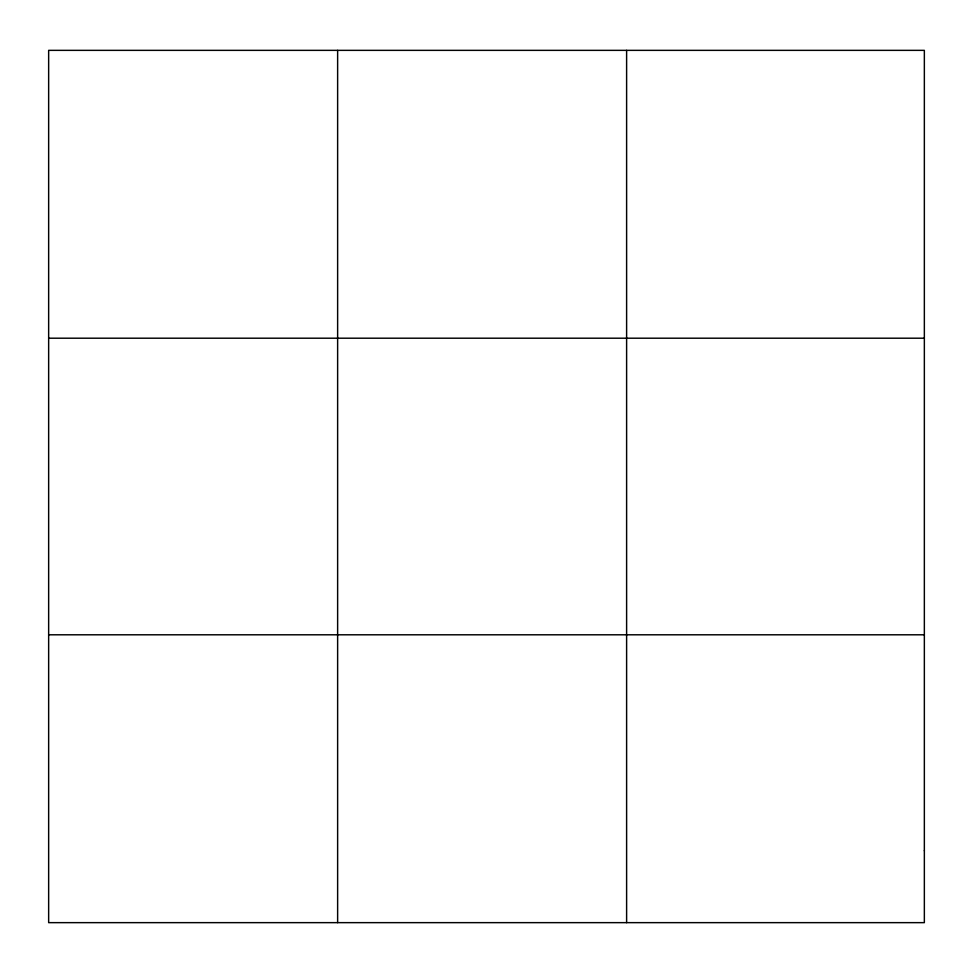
<?xml version="1.0" encoding="UTF-8"?>
<svg xmlns="http://www.w3.org/2000/svg" width="973" height="973" viewBox="0 0 973 973"><rect width="100%" height="100%" fill="white"/><g stroke="black" fill="none" stroke-linecap="round" stroke-linejoin="round"><path stroke-width="1.46" d="M337.631 922.647L337.631 50.353M626.612 922.647L626.612 50.353M48.65 338.203L924.35 338.203M48.65 634.797L924.35 634.797M924.35 850.694L924.35 922.647L48.65 922.647L48.65 50.353L924.35 50.353L924.35 850.694"/></g></svg>
